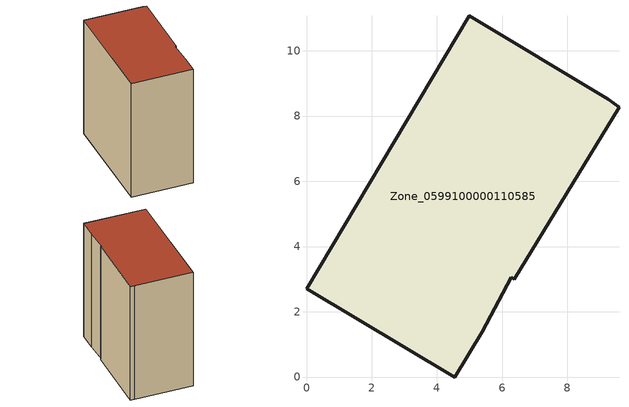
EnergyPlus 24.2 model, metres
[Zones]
Zone_0599100000110585
 floor ground (C_G): 4.99,11.07 9.26,8.51 9.58,8.27 6.37,3 6.28,3.05 5.39,1.39 4.55,0 0,2.71 z0
 wall outside (C_F): 0,2.71 4.55,0 5.39,1.39 6.28,3.05 6.37,3 9.58,8.27 9.26,8.51 4.99,11.07 0,2.71 z0:10.8
 roof outside (C_R): 9.26,8.51 4.99,11.07 0,2.71 4.55,0 5.39,1.39 6.28,3.05 6.37,3 9.58,8.27 z10.8
[BUILDING]
Pand.0599100000110585: North Axis=0; Terrain=City; Loads Convergence Tolerance Value=0.04; Temperature Convergence Tolerance Value=0.4; Solar Distribution=FullExterior; Maximum Number of Warmup Days=25; Minimum Number of Warmup Days=1
[Site:Location]
Rotterdam.The.Hague.AP_ZH_NLD Design_Conditions: Latitude=51.96; Longitude=4.45; Time Zone=1; Elevation=-4.5
[SITE:GROUNDTEMPERATURE:BUILDINGSURFACE]
18, 18, 18, 18, 18, 18, 18, 18, 18, 18, 18, 18
[MATERIAL] Thermal Absorptance=0.9; Solar Absorptance=0.7; Visible Absorptance=0.7
Name | Roughness | Thickness | Conductivity | Density | Specific Heat
G.TI.1975-1991 | MediumSmooth | 0.15 | 0.288461 | 540 | 1210
F.TI.1975-1991 | Rough | 0.3 | 0.230769 | 1920 | 840
R.TI.1975-1991 | MediumRough | 0.2 | 0.153846 | 1500 | 1000
[CONSTRUCTION]
C_G: G.TI.1975-1991
C_F: F.TI.1975-1991
C_R: R.TI.1975-1991
[ZONE]
Zone_0599100000110585: Type=1; Multiplier=1; Ceiling Height=Autocalculate; Volume=Autocalculate; Floor Area=autocalculate; Part of Total Floor Area=Yes
[ZONEINFILTRATION:DESIGNFLOWRATE]
Infil_Zone_0599100000110585: Zone or ZoneList or Space or SpaceList=Zone_0599100000110585; Schedule=AlwaysOn; Design Flow Rate Calculation Method=Flow/Area; Flow Rate per Floor Area=0.003; Constant Term Coefficient=1; Temperature Term Coefficient=0; Velocity Term Coefficient=0; Velocity Squared Term Coefficient=0
[HVACTEMPLATE:ZONE:IDEALLOADSAIRSYSTEM]
Zone_0599100000110585: Maximum Heating Supply Air Temperature=50; Minimum Cooling Supply Air Temperature=13; Maximum Heating Supply Air Humidity Ratio=0.0156; Minimum Cooling Supply Air Humidity Ratio=0.0077; Heating Limit=NoLimit; Cooling Limit=NoLimit; Dehumidification Control Type=ConstantSensibleHeatRatio; Cooling Sensible Heat Ratio=0.7; Dehumidification Setpoint=60; Humidification Control Type=None; Humidification Setpoint=30; Outdoor Air Method=None; Outdoor Air Flow Rate per Person=0.00944; Outdoor Air Flow Rate per Zone Floor Area=0; Outdoor Air Flow Rate per Zone=0; Demand Controlled Ventilation Type=None; Outdoor Air Economizer Type=NoEconomizer; Heat Recovery Type=None; Sensible Heat Recovery Effectiveness=0.7; Latent Heat Recovery Effectiveness=0.65
[ZONECONTROL:THERMOSTAT]
ThermostatControl_Zone_0599100000110585: Zone or ZoneList=Zone_0599100000110585; Control Type Schedule=DualSetpointControlType; Control 1=Thermostat_Zone_0599100000110585; Temperature Difference Between Cutout And Setpoint=0
[THERMOSTATSETPOINT:DUALSETPOINT]
Thermostat_Zone_0599100000110585: Heating Setpoint Temperature Schedule=HeatingSetpoint_Zone_0599100000110585; Cooling Setpoint Temperature Schedule=CoolingSetpoint_Zone_0599100000110585
[SCHEDULE:COMPACT]
HeatingSetpoint_Zone_0599100000110585: Through: 12/31, For: AllDays, Until: 24:00, 21
CoolingSetpoint_Zone_0599100000110585: Through: 12/31, For: AllDays, Until: 24:00, 24
DualSetpointControlType: Through: 12/31, For: AllDays, Until: 24:00, 4
AlwaysOn: Through: 12/31, For: AllDays, Until: 24:00, 1
